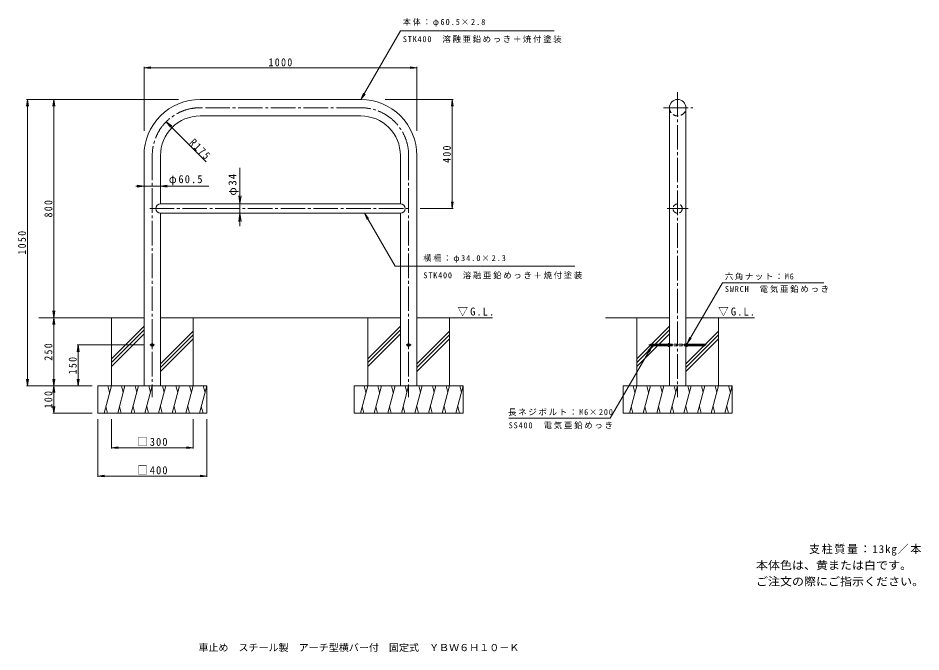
# Model space of a CAD drawing. Units: millimetres at full size, sheet at 1:10. Extents: x -1511 to 1797, y -1352 to 972.
import ezdxf
from ezdxf.enums import TextEntityAlignment as Align

# ---------------------------------------------------------------- set-up
doc = ezdxf.new("R2010")
doc.units = ezdxf.units.MM
doc.header["$LTSCALE"] = 10
for name, pattern in [('CHAIN2', [12, 9, -1, 1, -1]), ('DASHED1', [1.8, 1.2, -0.6]), ('DASHED2', [3, 2, -1])]:
    doc.linetypes.add(name, pattern=pattern)
for name, color, linetype, lineweight in [('C-0', 7, 'CHAIN2', 9), ('C-2', 3, 'Continuous', 9), ('C-4', 7, 'Continuous', 9), ('C-5', 7, 'Continuous', 9), ('C-6', 6, 'Continuous', 5), ('C-E', 6, 'Continuous', 5)]:
    doc.layers.add(name, color=color, linetype=linetype, lineweight=lineweight)
doc.layers.add('F-5_F-5ﾚｲﾔ', color=2, linetype='Continuous')
doc.layers.add('F-F_F-Fﾚｲﾔ', color=2, linetype='Continuous')
doc.styles.add('ＭＳ ゴシック', font='')
doc.styles.get('ＭＳ ゴシック').set_extended_font_data('MS Gothic')

msp = doc.modelspace()

# ---------------------------------------------------------------- linework, layer by layer
at = {"layer": 'C-0'}
for p, q in [((905.67, 699.74), (905.67, -417.54)), ((-254.96, 643.22), (-844.46, 643.22)), ((853.78, 643.22), (960.81, 643.22)), ((-1019.46, 468.22), (-1019.46, -418.43)), ((-79.96, 468.22), (-79.96, -418.43)), ((-1028.92, 273.47), (-74.78, 273.47)), ((866.89, 273.47), (944.01, 273.47))]:
    msp.add_line(p, q, dxfattribs=at)
for centre, start, end in [((-844.46, 468.22), 89.99976, 180), ((-254.96, 468.22), 0, 90.00024)]:
    msp.add_arc(centre, 175, start, end, dxfattribs=at)
at = {"layer": 'C-2'}
for p, q in [((-254.96, 673.47), (-844.46, 673.47)), ((875.42, 643.22), (875.42, -103.92)), ((935.92, 643.22), (935.92, -103.92)), ((-254.96, 612.97), (-844.46, 612.97)), ((-1049.71, 468.22), (-1049.71, -126.53)), ((-989.21, 468.22), (-989.21, 290.47)), ((-110.21, 468.22), (-110.21, 290.47)), ((-49.71, 468.22), (-49.71, -126.53)), ((-989.21, 290.47), (-110.21, 290.47)), ((-989.21, -126.53), (-989.21, 256.47)), ((-989.21, 256.47), (-110.21, 256.47)), ((-110.21, -126.53), (-110.21, 256.47)), ((-1049.71, -126.53), (-1049.71, -376.53)), ((-989.21, -126.53), (-989.21, -376.53)), ((-110.21, -126.53), (-110.21, -376.53)), ((-49.71, -126.53), (-49.71, -376.53)), ((875.42, -376.53), (875.42, -103.92)), ((935.92, -376.53), (935.92, -103.92)), ((-1019.44, -232.28), (-1024.44, -229.39)), ((-1019.44, -220.78), (-1014.44, -223.66)), ((-1019.44, -232.28), (-1014.44, -229.39)), ((-1014.44, -223.66), (-1014.44, -229.39)), ((-79.98, -220.78), (-84.98, -223.66)), ((-84.98, -223.66), (-84.98, -229.39)), ((-79.98, -232.28), (-84.98, -229.39)), ((-79.98, -232.28), (-74.98, -229.39)), ((805.67, -224.07), (806.21, -223.53)), ((870.42, -228.98), (805.67, -228.98)), ((805.67, -228.98), (806.21, -229.53)), ((870.42, -223.53), (806.21, -223.53)), ((806.21, -223.53), (806.21, -229.53)), ((870.42, -229.53), (806.21, -229.53)), ((870.42, -222.22), (870.42, -230.83)), ((870.91, -220.78), (875.42, -220.78)), ((870.91, -223.66), (875.42, -223.66)), ((870.91, -229.39), (875.42, -229.39)), ((940.43, -220.78), (935.92, -220.78)), ((940.43, -223.66), (935.92, -223.66)), ((940.43, -229.39), (935.92, -229.39)), ((940.92, -222.22), (940.92, -230.83)), ((940.92, -223.53), (1005.13, -223.53)), ((940.92, -228.98), (1005.67, -228.98)), ((940.92, -229.53), (1005.13, -229.53)), ((1005.67, -224.07), (1005.13, -223.53)), ((1005.13, -223.53), (1005.13, -229.53)), ((1005.67, -228.98), (1005.13, -229.53)), ((870.91, -232.28), (875.42, -232.28)), ((940.43, -232.28), (935.92, -232.28))]:
    msp.add_line(p, q, dxfattribs=at)
at = {"layer": 'C-2', "color": 7, "linetype": 'CHAIN2'}
for p, q in [((-1028.46, -226.53), (-1010.79, -226.53)), ((-70.96, -226.53), (-88.63, -226.53)), ((800.67, -226.53), (1010.67, -226.53))]:
    msp.add_line(p, q, dxfattribs=at)
at = {"layer": 'C-2', "linetype": 'DASHED1'}
for p, q in [((875.42, -223.53), (935.92, -223.53)), ((875.42, -229.53), (935.92, -229.53))]:
    msp.add_line(p, q, dxfattribs=at)
at = {"layer": 'C-2'}
for points in [[(-1019.44, -220.78), (-1024.44, -223.66), (-1024.44, -229.39)], [(-79.98, -220.78), (-74.98, -223.66), (-74.98, -229.39)], [(870.42, -224.07), (805.67, -224.07), (805.67, -228.98)], [(940.92, -224.07), (1005.67, -224.07), (1005.67, -228.98)]]:
    msp.add_lwpolyline(points, dxfattribs=at)
at = {"layer": 'C-2', "linetype": 'DASHED2'}
msp.add_circle((905.67, 273.47), 17, dxfattribs=at)
at = {"layer": 'C-2'}
for centre, radius in [((-1019.44, -226.53), 5), ((-1019.44, -226.53), 3), ((-79.98, -226.53), 5), ((-79.98, -226.53), 3)]:
    msp.add_circle(centre, radius, dxfattribs=at)
for centre, radius, start, end in [((-844.46, 468.22), 205.25, 89.99977, 180), ((-254.96, 468.22), 205.25, 0, 90.00023), ((905.67, 643.22), 30.25, 0, 180), ((-844.46, 468.22), 144.75, 89.9998, 180), ((-254.96, 468.22), 144.75, 0, 90.0002), ((-989.21, 273.47), 17, 90, 270), ((-110.21, 273.47), 17, 270, 90), ((872.79, -222.22), 2.37, 142.44278, 217.55722), ((879.02, -226.53), 8.6, 160.548, 199.452), ((872.79, -230.83), 2.37, 142.44278, 217.55722), ((938.55, -222.22), 2.37, 322.44278, 37.55722), ((932.32, -226.53), 8.6, 340.548, 19.452), ((938.55, -230.83), 2.37, 322.44278, 37.55722)]:
    msp.add_arc(centre, radius, start, end, dxfattribs=at)
at = {"layer": 'C-2', "linetype": 'DASHED2'}
msp.add_arc((905.67, 643.22), 30.25, 180.00047, 0.00047, dxfattribs=at)
at = {"layer": 'C-4'}
for p, q in [((-1049.71, 789.73), (-1024.92, 792.99)), ((-1049.71, 792.73), (-1049.71, 558.14)), ((-1049.71, 789.73), (-1024.92, 786.46)), ((-1049.71, 789.73), (-49.71, 789.73)), ((-49.71, 789.73), (-74.49, 792.99)), ((-49.71, 789.73), (-74.49, 786.46)), ((-49.71, 792.73), (-49.71, 558.14)), ((-1476.82, 673.47), (-1480.08, 648.69)), ((-1479.82, 673.47), (-922.76, 673.47)), ((-1476.82, 673.47), (-1473.55, 648.69)), ((-1476.82, 673.47), (-1476.82, -376.53)), ((-1380.32, 673.47), (-1383.58, 648.69)), ((-1380.32, 673.47), (-1377.06, 648.69)), ((-1380.32, 673.47), (-1380.32, -126.53)), ((82.85, 673.47), (-165.9, 673.47)), ((79.85, 673.47), (76.58, 648.69)), ((79.85, 673.47), (83.11, 648.69)), ((79.85, 273.47), (79.85, 673.47)), ((-968.16, 592.01), (-952.94, 572.17)), ((-698.05, 423.05), (-698.05, 208.42)), ((-812.1, 355.83), (-1080.17, 355.83)), ((-1049.71, 355.83), (-1074.49, 359.09)), ((-1049.71, 355.83), (-1074.49, 352.57)), ((-1049.71, 335.83), (-1049.71, 334.03)), ((-989.21, 355.83), (-964.42, 359.09)), ((-989.21, 355.83), (-964.42, 352.57)), ((-989.21, 335.83), (-989.21, 334.03)), ((-698.05, 290.47), (-701.96, 320.22)), ((-698.05, 290.47), (-694.13, 320.22)), ((79.85, 273.47), (76.58, 298.26)), ((79.85, 273.47), (83.11, 298.26)), ((-698.05, 290.47), (-695.05, 290.47)), ((82.85, 273.47), (-38.34, 273.47)), ((-698.05, 256.47), (-701.96, 226.73)), ((-698.05, 256.47), (-695.05, 256.47)), ((-698.05, 256.47), (-694.13, 226.73)), ((-1380.32, -126.53), (-1383.58, -101.74)), ((-1380.32, -126.53), (-1383.58, -151.31)), ((-1380.32, -126.53), (-1377.06, -101.74)), ((-1380.32, -126.53), (-1380.32, -376.53)), ((-1380.32, -126.53), (-1377.06, -151.31)), ((-1291.21, -226.53), (-1294.47, -251.31)), ((-1294.21, -226.53), (-1048.46, -226.53)), ((-1291.21, -376.53), (-1291.21, -226.53)), ((-1291.21, -226.53), (-1287.94, -251.31)), ((-1476.82, -376.53), (-1480.08, -351.74)), ((-1476.82, -376.53), (-1473.55, -351.74)), ((-1380.32, -376.53), (-1383.58, -351.74)), ((-1380.32, -376.53), (-1377.06, -351.74)), ((-1291.21, -376.53), (-1294.47, -351.74)), ((-1291.21, -376.53), (-1287.94, -351.74)), ((-1479.82, -376.53), (-1239.46, -376.53)), ((-1380.32, -376.53), (-1383.58, -401.31)), ((-1380.32, -376.53), (-1380.32, -476.53)), ((-1380.32, -376.53), (-1377.06, -401.31)), ((-1380.32, -476.53), (-1383.58, -451.74)), ((-1380.32, -476.53), (-1377.06, -451.74)), ((-1383.32, -476.53), (-1239.46, -476.53)), ((-1219.46, -710.13), (-1219.46, -498.03)), ((-1169.46, -606.02), (-1169.46, -498.03)), ((-869.46, -606.02), (-869.46, -498.03)), ((-819.46, -710.13), (-819.46, -498.03)), ((-1169.46, -603.02), (-1144.67, -599.76)), ((-1169.46, -603.02), (-869.46, -603.02)), ((-1169.46, -603.02), (-1144.67, -606.28)), ((-869.46, -603.02), (-894.24, -599.76)), ((-869.46, -603.02), (-894.24, -606.28)), ((-1219.46, -707.13), (-1194.67, -703.87)), ((-1219.46, -707.13), (-819.46, -707.13)), ((-1219.46, -707.13), (-1194.67, -710.39)), ((-819.46, -707.13), (-844.24, -703.87)), ((-819.46, -707.13), (-844.24, -710.39))]:
    msp.add_line(p, q, dxfattribs=at)
msp.add_lwpolyline([(-821.71, 445.46), (-968.16, 592.01), (-948.33, 576.79)], dxfattribs=at)
at = {"layer": 'C-5'}
for p, q in [((-254.96, 673.47), (-109.52, 925.39)), ((-109.52, 925.39), (453.85, 925.4)), ((-254.96, 673.47), (-245.39, 696.57)), ((-254.96, 673.47), (-239.74, 693.31)), ((-241.91, 256.47), (-232.35, 233.38)), ((-241.91, 256.47), (-226.69, 236.64)), ((-241.91, 256.47), (-128.82, 61.82)), ((529.12, 61.82), (-128.82, 61.82)), ((940.43, -220.78), (1069.94, 1.39)), ((1069.94, 1.39), (1441.23, 1.39)), ((940.43, -220.78), (950.1, -197.72)), ((812.25, -229.53), (659, -494.9)), ((812.25, -229.53), (797.03, -249.36)), ((812.25, -229.53), (802.68, -252.62)), ((940.43, -220.78), (955.73, -201.01)), ((286.64, -494.9), (659, -494.9))]:
    msp.add_line(p, q, dxfattribs=at)
at = {"layer": 'C-6'}
for p, q in [((-1049.71, -126.53), (-1435.33, -126.53)), ((-989.21, -126.53), (-110.21, -126.53)), ((-49.71, -126.53), (226.71, -126.53))]:
    msp.add_line(p, q, dxfattribs=at)
at = {"layer": 'C-E'}
for p, q in [((-1169.46, -376.53), (-1169.46, -126.53)), ((-869.46, -376.53), (-869.46, -126.53)), ((-229.96, -376.53), (-229.96, -126.53)), ((70.04, -376.53), (70.04, -126.53)), ((641.01, -126.53), (875.42, -126.53)), ((755.67, -376.53), (755.67, -126.53)), ((935.92, -126.53), (1186.91, -126.53)), ((1055.67, -376.53), (1055.67, -126.53)), ((-1049.71, -156.97), (-1169.46, -276.72)), ((-110.21, -156.97), (-229.96, -276.72)), ((875.42, -156.97), (755.67, -276.72)), ((-1049.71, -171.11), (-1169.46, -290.86)), ((-1049.71, -185.25), (-1169.46, -305)), ((-869.46, -175.6), (-989.21, -295.35)), ((-869.46, -189.74), (-989.21, -309.49)), ((-110.21, -171.11), (-229.96, -290.86)), ((-110.21, -185.25), (-229.96, -305)), ((70.04, -175.6), (-49.71, -295.35)), ((70.04, -189.74), (-49.71, -309.49)), ((875.42, -171.11), (755.67, -290.86)), ((875.42, -185.25), (755.67, -305)), ((1055.67, -175.6), (935.92, -295.35)), ((1055.67, -189.74), (935.92, -309.49)), ((-869.46, -203.88), (-989.21, -323.63)), ((70.04, -203.88), (-49.71, -323.63)), ((1055.67, -203.88), (935.92, -323.63)), ((-1219.46, -376.53), (-819.46, -376.53)), ((-1219.46, -476.53), (-1219.46, -376.53)), ((-1169.46, -376.53), (-1196.25, -476.53)), ((-1182.51, -376.53), (-1175.98, -400.88)), ((-1119.46, -376.53), (-1146.25, -476.53)), ((-1132.51, -376.53), (-1125.98, -400.88)), ((-1069.46, -376.53), (-1096.25, -476.53)), ((-1082.51, -376.53), (-1075.98, -400.88)), ((-1019.46, -376.53), (-1046.25, -476.53)), ((-1032.51, -376.53), (-1025.98, -400.88)), ((-969.46, -376.53), (-996.25, -476.53)), ((-982.51, -376.53), (-975.98, -400.88)), ((-919.46, -376.53), (-946.25, -476.53)), ((-932.51, -376.53), (-925.98, -400.88)), ((-869.46, -376.53), (-896.25, -476.53)), ((-882.51, -376.53), (-875.98, -400.88)), ((-819.46, -376.53), (-846.25, -476.53)), ((-832.51, -376.53), (-825.98, -400.88)), ((-819.46, -476.53), (-819.46, -376.53)), ((-279.96, -476.53), (-279.96, -376.53)), ((120.04, -376.53), (-279.96, -376.53)), ((-229.96, -376.53), (-256.75, -476.53)), ((-243.01, -376.53), (-236.48, -400.88)), ((-179.96, -376.53), (-206.75, -476.53)), ((-193.01, -376.53), (-186.48, -400.88)), ((-129.96, -376.53), (-156.75, -476.53)), ((-143.01, -376.53), (-136.48, -400.88)), ((-79.96, -376.53), (-106.75, -476.53)), ((-93.01, -376.53), (-86.48, -400.88)), ((-29.96, -376.53), (-56.75, -476.53)), ((-43.01, -376.53), (-36.48, -400.88)), ((20.04, -376.53), (-6.75, -476.53)), ((6.99, -376.53), (13.52, -400.88)), ((70.04, -376.53), (43.25, -476.53)), ((56.99, -376.53), (63.52, -400.88)), ((120.04, -376.53), (93.25, -476.53)), ((106.99, -376.53), (113.52, -400.88)), ((120.04, -476.53), (120.04, -376.53)), ((705.67, -476.53), (705.67, -376.53)), ((705.67, -376.53), (1105.67, -376.53)), ((755.67, -376.53), (728.88, -476.53)), ((742.62, -376.53), (749.15, -400.88)), ((805.67, -376.53), (778.88, -476.53)), ((792.62, -376.53), (799.15, -400.88)), ((828.88, -476.53), (855.67, -376.53)), ((849.15, -400.88), (842.62, -376.53)), ((878.88, -476.53), (905.67, -376.53)), ((899.15, -400.88), (892.62, -376.53)), ((928.88, -476.53), (955.67, -376.53)), ((949.15, -400.88), (942.62, -376.53)), ((1005.67, -376.53), (978.88, -476.53)), ((992.62, -376.53), (999.15, -400.88)), ((1055.67, -376.53), (1028.88, -476.53)), ((1042.62, -376.53), (1049.15, -400.88)), ((1105.67, -376.53), (1078.88, -476.53)), ((1092.62, -376.53), (1099.15, -400.88)), ((1105.67, -476.53), (1105.67, -376.53)), ((-1183.2, -476.53), (-1189.73, -452.18)), ((-1133.2, -476.53), (-1139.73, -452.18)), ((-1083.2, -476.53), (-1089.73, -452.18)), ((-1033.2, -476.53), (-1039.73, -452.18)), ((-983.2, -476.53), (-989.73, -452.18)), ((-933.2, -476.53), (-939.73, -452.18)), ((-883.2, -476.53), (-889.73, -452.18)), ((-833.2, -476.53), (-839.73, -452.18)), ((-243.7, -476.53), (-250.23, -452.18)), ((-193.7, -476.53), (-200.23, -452.18)), ((-143.7, -476.53), (-150.23, -452.18)), ((-93.7, -476.53), (-100.23, -452.18)), ((-43.7, -476.53), (-50.23, -452.18)), ((6.3, -476.53), (-0.23, -452.18)), ((56.3, -476.53), (49.77, -452.18)), ((106.3, -476.53), (99.77, -452.18)), ((741.93, -476.53), (735.4, -452.18)), ((791.93, -476.53), (785.4, -452.18)), ((841.93, -476.53), (835.4, -452.18)), ((891.93, -476.53), (885.4, -452.18)), ((941.93, -476.53), (935.4, -452.18)), ((991.93, -476.53), (985.4, -452.18)), ((1041.93, -476.53), (1035.4, -452.18)), ((1091.93, -476.53), (1085.4, -452.18)), ((-1219.46, -476.53), (-819.46, -476.53)), ((120.04, -476.53), (-279.96, -476.53)), ((705.67, -476.53), (1105.67, -476.53))]:
    msp.add_line(p, q, dxfattribs=at)

# ---------------------------------------------------------------- texts
at = {"layer": 'C-4', "color": 2, "char_height": 29.33, "attachment_point": 7, "style": 'ＭＳ ゴシック'}
for s, insert in [('\\T1.28;\\W0.9;1000', (-593.46, 794.73)), ('\\T1.22;\\W0.95;φ60.5', (-958.75, 358.83)), ('\\T1.21;\\W0.95;□300', (-1074.46, -597.02)), ('\\T1.21;\\W0.95;□400', (-1074.46, -701.13))]:
    msp.add_mtext(s, dxfattribs=dict(at, insert=insert))
for s, insert, rotation in [('\\T1.28;\\W0.9;R175', (-886.39, 512.25), 315), ('\\T1.27;\\W0.9;400', (74.85, 440.97), 90), ('\\T1.19;φ34', (-703.05, 321.26), 90), ('\\T1.27;\\W0.9;800', (-1385.32, 240.97), 90), ('\\T1.28;\\W0.9;1050', (-1481.82, 104.72), 90), ('\\T1.27;\\W0.9;250', (-1385.32, -284.03), 90), ('\\T1.27;\\W0.9;150', (-1296.21, -334.03), 90), ('\\T1.27;\\W0.9;100', (-1385.32, -459.03), 90)]:
    msp.add_mtext(s, dxfattribs=dict(at, insert=insert, rotation=rotation))
at = {"layer": 'C-5', "char_height": 21.99, "attachment_point": 7, "style": 'ＭＳ ゴシック'}
for s, insert in [('\\T1.25;\\W0.95;本体：φ60.5×2.8', (-101.15, 940.79)), ('\\T1.2;STK400\u3000溶融亜鉛めっき＋焼付塗装', (-101.15, 881.05)), ('\\T1.25;\\W0.95;横柵：φ34.0×2.3', (-25.88, 74.97)), ('\\T1.2;STK400\u3000溶融亜鉛めっき＋焼付塗装', (-25.88, 15.23)), ('\\T1.19;六角ナット：M6', (1078.73, 11.26)), ('\\T1.21;SWRCH\u3000電気亜鉛めっき', (1078.73, -35.07)), ('\\T1.21;長ネジボルト：M6×200', (284.14, -486.15)), ('\\T1.21;SS400\u3000電気亜鉛めっき', (286.64, -534.75))]:
    msp.add_mtext(s, dxfattribs=dict(at, insert=insert))
at = {"layer": 'C-5', "color": 2, "char_height": 29.33, "attachment_point": 7, "style": 'ＭＳ ゴシック'}
for insert in [(99.11, -121.3), (1054.41, -121.3)]:
    msp.add_mtext('\\T1.22;\\W0.95;▽G.L.', dxfattribs=dict(at, insert=insert))
at = {"layer": 'F-5_F-5ﾚｲﾔ', "style": 'ＭＳ ゴシック', "width": 1.1}
for s, p in [('本体色は、黄または白です。', (1192.64, -1057.84)), ('ご注文の際にご指示ください。', (1192.64, -1117.31))]:
    msp.add_text(s, height=29.33, dxfattribs=at).set_placement(p, align=Align.BOTTOM_LEFT)
at = {"layer": 'F-5_F-5ﾚｲﾔ', "insert": (1387.34, -999.01), "char_height": 29.33, "attachment_point": 7, "style": 'ＭＳ ゴシック'}
msp.add_mtext('\\T1.16;支柱質量：13kg／本', dxfattribs=at)
at = {"layer": 'F-F_F-Fﾚｲﾔ', "style": 'ＭＳ ゴシック', "width": 1.05}
msp.add_text('車止め\u3000スチール製\u3000アーチ型横バー付\u3000固定式\u3000ＹＢＷ６Ｈ１０－Ｋ', height=25.66, dxfattribs=at).set_placement((-850.5, -1356.56), align=Align.BOTTOM_LEFT)

doc.saveas('drawing.dxf')
